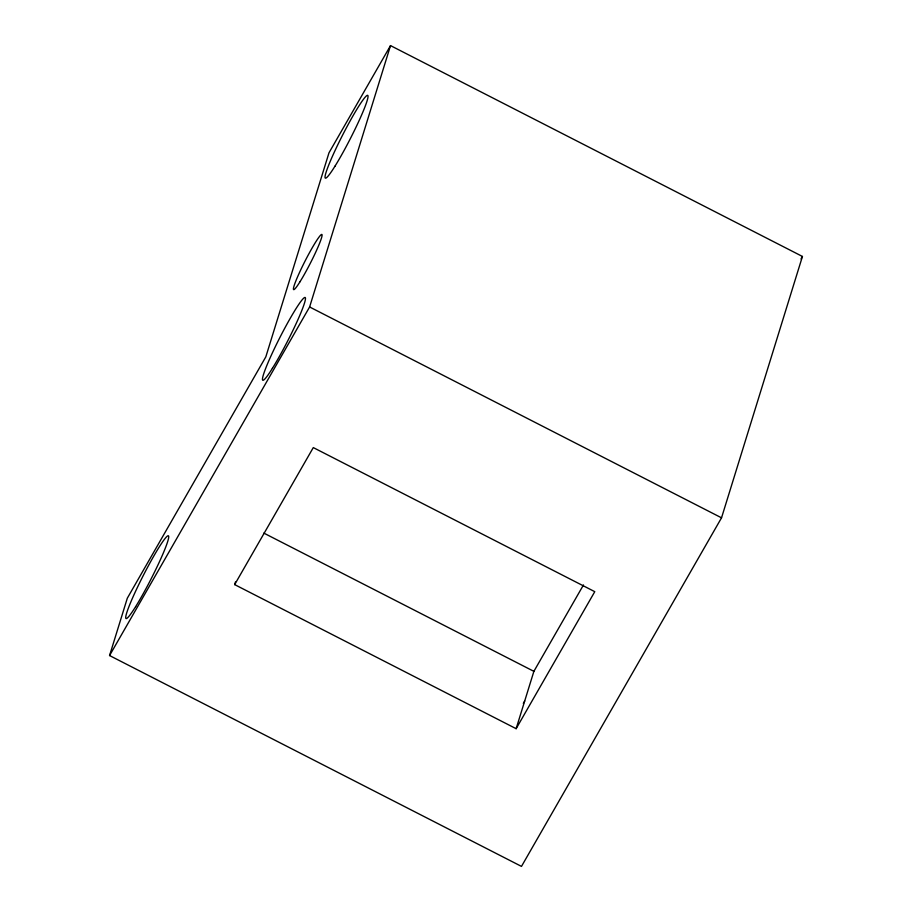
<?xml version="1.0" encoding="UTF-8"?>
<svg xmlns="http://www.w3.org/2000/svg" width="912" height="912" viewBox="0 0 912 912"><rect width="100%" height="100%" fill="white"/><g stroke="black" fill="none" stroke-linecap="round" stroke-linejoin="round"><path stroke-width="1.37" d="M109.565 655.546L127.315 598.204L265.825 356.854L328.981 152.828L390.518 45.6L802.435 256.454L721.529 517.822L521.482 866.4L109.565 655.546L309.613 306.968L390.518 45.6M234.658 584.603L313.295 447.587L594.772 591.671L516.135 728.688L234.658 584.603L235.467 581.97M516.135 728.688L533.885 671.346L583.475 584.945M523.328 703.391L524.696 701.009M801.021 258.928L802.435 256.454M309.613 306.968L721.529 517.822M263.819 533.098L533.885 671.346M334.966 166.212A46.466 4.252 -62.9 0 0 368.015 96.832A46.466 4.252 -62.9 0 0 336.596 147.254A46.466 4.252 -62.9 0 0 334.966 166.212M272.403 368.334A46.466 4.252 -62.9 0 0 305.452 298.954A46.466 4.252 -62.9 0 0 274.033 349.376A46.466 4.252 -62.9 0 0 272.403 368.334M135.649 606.628A46.466 4.252 -62.9 0 0 168.697 537.248A46.466 4.252 -62.9 0 0 137.279 587.67A46.466 4.252 -62.9 0 0 135.649 606.628M300.037 281.694A30.985 2.839 -62.9 0 0 322.073 235.433A30.985 2.839 -62.9 0 0 301.12 269.051A30.985 2.839 -62.9 0 0 300.037 281.694"/></g></svg>
